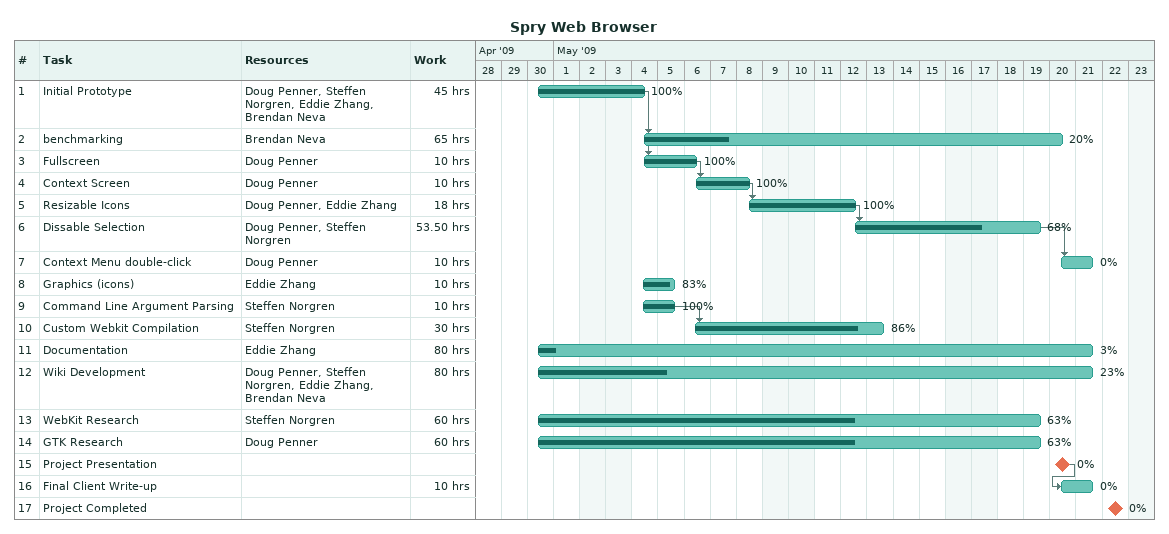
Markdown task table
Spry Web Browser

| ID | Task | Start | Finish | Predecessors | Resources | % complete | Work (h) |
|---|---|---|---|---|---|---|---|
| 1 | Initial Prototype | 2009-04-30 | 2009-05-04 |  | Doug Penner, Steffen Norgren, Eddie Zhang, Brendan Neva | 100 | 45 |
| 2 | benchmarking | 2009-05-04 | 2009-05-20 | 1 | Brendan Neva | 20 | 65 |
| 3 | Fullscreen | 2009-05-04 | 2009-05-06 | 1 | Doug Penner | 100 | 10 |
| 4 | Context Screen | 2009-05-06 | 2009-05-08 | 3 | Doug Penner | 100 | 10 |
| 5 | Resizable Icons | 2009-05-08 | 2009-05-12 | 4 | Doug Penner, Eddie Zhang | 100 | 18 |
| 6 | Dissable Selection | 2009-05-12 | 2009-05-19 | 5 | Doug Penner, Steffen Norgren | 68 | 53.50 |
| 7 | Context Menu double-click | 2009-05-20 | 2009-05-21 | 6 | Doug Penner | 0 | 10 |
| 8 | Graphics (icons) | 2009-05-04 | 2009-05-05 |  | Eddie Zhang | 83 | 10 |
| 9 | Command Line Argument Parsing | 2009-05-04 | 2009-05-05 |  | Steffen Norgren | 100 | 10 |
| 10 | Custom Webkit Compilation | 2009-05-06 | 2009-05-13 | 9 | Steffen Norgren | 86 | 30 |
| 11 | Documentation | 2009-04-30 | 2009-05-21 |  | Eddie Zhang | 3 | 80 |
| 12 | Wiki Development | 2009-04-30 | 2009-05-21 |  | Doug Penner, Steffen Norgren, Eddie Zhang, Brendan Neva | 23 | 80 |
| 13 | WebKit Research | 2009-04-30 | 2009-05-19 |  | Steffen Norgren | 63 | 60 |
| 14 | GTK Research | 2009-04-30 | 2009-05-19 |  | Doug Penner | 63 | 60 |
| 15 | Project Presentation (milestone) | 2009-05-20 | 2009-05-20 |  |  | 0 |  |
| 16 | Final Client Write-up | 2009-05-20 | 2009-05-21 | 15 |  | 0 | 10 |
| 17 | Project Completed (milestone) | 2009-05-22 | 2009-05-22 |  |  | 0 |  |
